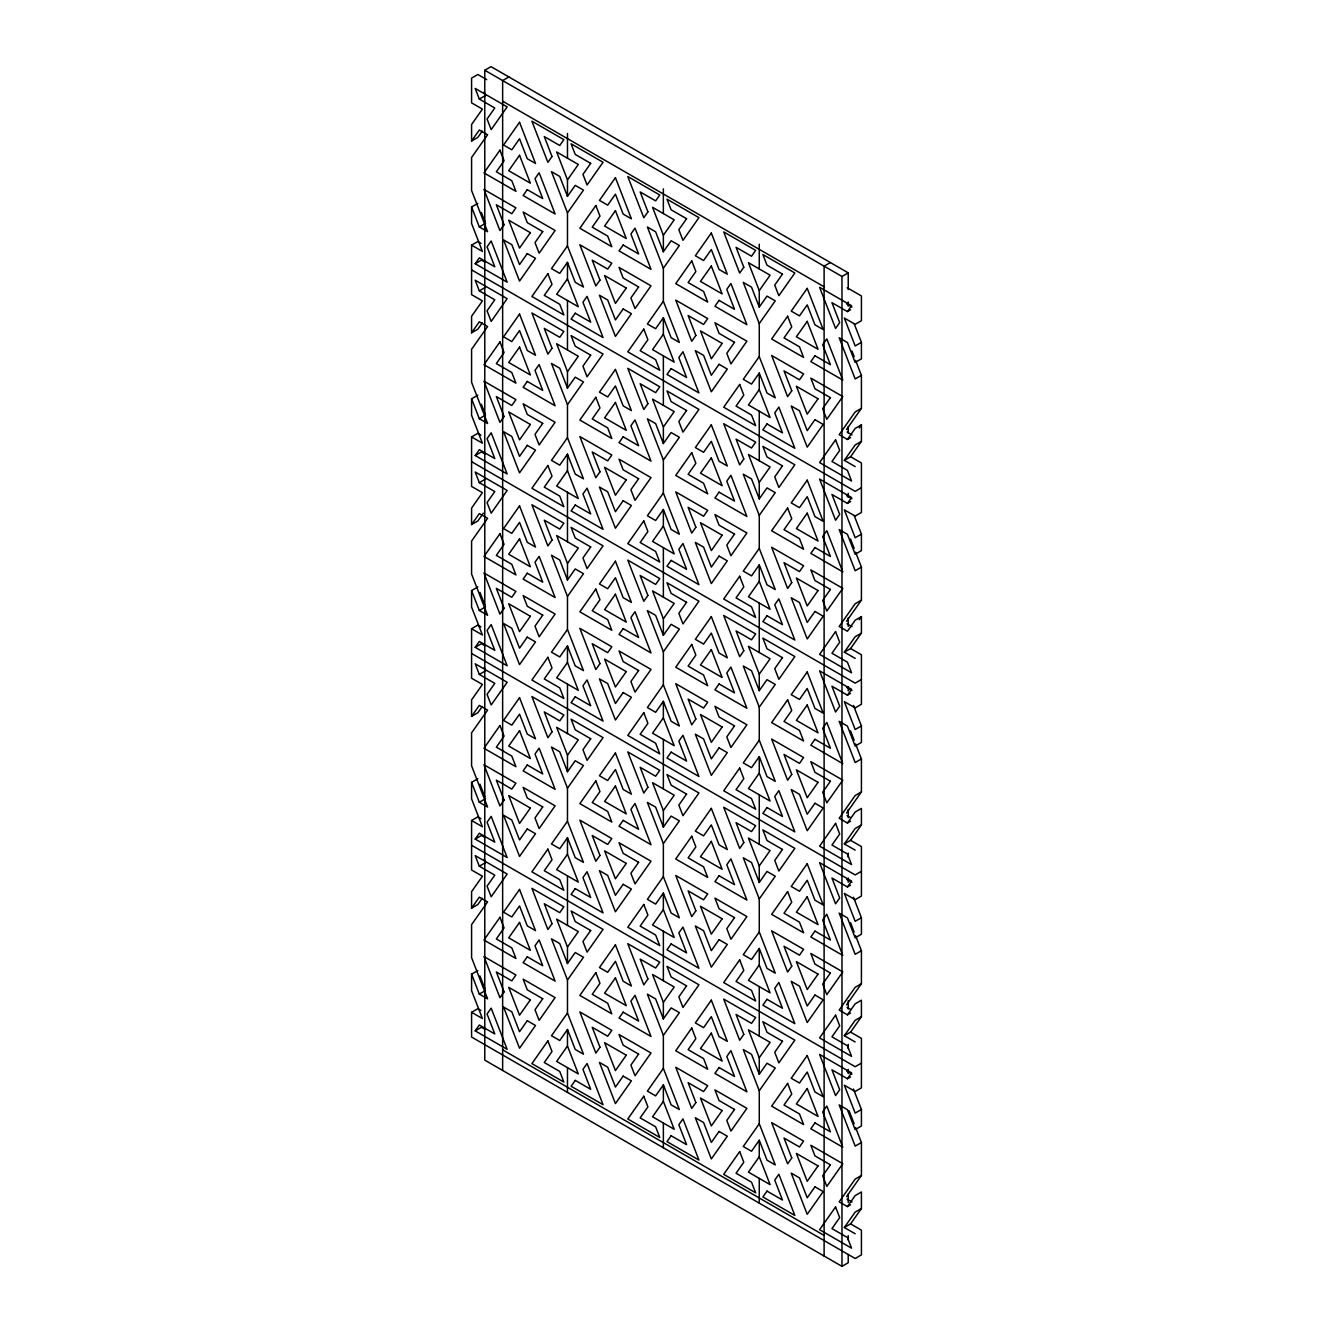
<?xml version="1.0" encoding="UTF-8"?>
<svg xmlns="http://www.w3.org/2000/svg" width="1333" height="1333" viewBox="0 0 1333 1333"><rect width="100%" height="100%" fill="white"/><g stroke="black" fill="none" stroke-linecap="round" stroke-linejoin="round"><path stroke-width="1.5" d="M486.712 79.63L477.831 74.498L471.582 78.114L471.582 102.858L482.413 109.106L471.582 124.502L471.582 141.015L479.313 130.001L487.578 134.766L471.582 157.511L471.582 190.502L487.578 231.692L479.313 226.927L471.582 206.998L477.831 203.382M482.263 131.117L477.831 137.399L471.582 141.015M475.198 263.734L479.313 257.869L494.793 266.8L487.062 246.855L491.177 240.99L507.157 282.179L475.198 263.734L481.446 260.118L484.995 262.168M567.475 179.872L578.305 164.476L556.661 151.962L567.475 179.872L567.475 196.368L575.223 185.37L583.471 190.136L567.475 212.863L567.475 245.872L583.471 287.062L575.223 282.296L567.475 262.368L559.743 273.365L551.495 268.599L567.475 245.872M480.93 243.322L477.831 241.54L471.582 245.155L471.582 294.643L482.413 300.891L471.582 316.304L471.582 332.8L479.313 321.786L487.578 326.552L471.582 349.296L471.582 382.288L487.578 423.477L479.313 418.712L471.582 398.784L477.831 395.185M482.263 322.903L477.831 329.184L471.582 332.8M567.475 278.864L556.661 294.26L578.305 306.757L567.475 278.864L567.475 262.368M475.198 455.519L479.313 449.654L494.793 458.585L487.062 438.657L491.177 432.775L507.157 473.965L475.198 455.519L481.446 451.904L484.995 453.953M567.475 371.657L578.305 356.261L556.661 343.764L567.475 371.657L567.475 388.153L575.223 377.156L583.471 381.921L567.475 404.649L567.475 437.657L583.471 478.847L575.223 474.081L567.475 454.153L559.743 465.15L551.495 460.385L567.475 437.657M663.367 235.241L674.198 219.828L652.553 207.331L663.367 235.241L663.367 251.737L671.116 240.74L679.363 245.489L663.367 268.233L663.367 301.225L679.363 342.414L671.116 337.649L663.367 317.721L655.636 328.734L647.388 323.969L663.367 301.225M480.93 435.108L477.831 433.325L471.582 436.941L471.582 486.428L482.413 492.677L471.582 508.09L471.582 524.585L479.313 513.572L487.578 518.337L471.582 541.081L471.582 574.073L487.578 615.263L479.313 610.497L471.582 590.569L477.831 586.97M483.362 513.122L477.831 520.97L471.582 524.585M567.475 470.649L556.661 486.045L578.305 498.559L567.475 470.649L567.475 454.153M663.367 334.216L652.553 349.629L674.198 362.126L663.367 334.216L663.367 317.721M475.198 647.305L479.313 641.44L494.793 650.371L487.062 630.442L491.177 624.56L507.157 665.767L475.198 647.305L481.446 643.689L484.995 645.755M567.475 563.442L578.305 548.046L556.661 535.549L567.475 563.442L567.475 579.938L575.223 568.941L583.471 573.707L567.475 596.451L567.475 629.443L583.471 670.632L575.223 665.867L567.475 645.938L559.743 656.936L551.495 652.17L567.475 629.443M663.367 427.027L674.198 411.614L652.553 399.117L663.367 427.027L663.367 443.522L671.116 432.525L679.363 437.274L663.367 460.018L663.367 493.01L679.363 534.2L671.116 529.451L663.367 509.506L655.636 520.52L647.388 515.754L663.367 493.01M759.26 290.594L770.091 275.198L748.446 262.701L759.26 290.594L759.26 307.09L767.008 296.093L775.256 300.858L759.26 323.602L759.26 356.594L775.256 397.784L767.008 393.018L759.26 373.09L751.529 384.087L743.281 379.322L759.26 356.594M480.93 626.893L477.831 625.11L471.582 628.726L471.582 678.214L482.413 684.462L471.582 699.875L471.582 716.371L479.313 705.374L487.578 710.122L471.582 732.867L471.582 765.858L487.578 807.048L479.313 802.299L471.582 782.354L477.831 778.755M482.263 706.473L477.831 712.755L471.582 716.371M567.475 662.434L556.661 677.831L578.305 690.344L567.475 662.434L567.475 645.938M663.367 526.018L652.553 541.415L674.198 553.911L663.367 526.018L663.367 509.506M759.26 389.586L748.446 404.982L770.091 417.496L759.26 389.586L759.26 373.09M475.198 839.09L479.313 833.225L494.793 842.156L487.062 822.228L491.177 816.363L507.157 857.552L475.198 839.09L481.446 835.491L484.995 837.541M847.421 311.589L851.554 305.724L819.595 287.278L835.574 328.468L839.69 322.603L831.959 302.674L847.421 311.589L850.554 309.789M567.475 755.228L578.305 739.832L556.661 727.335L567.475 755.228L567.475 771.74L575.223 760.726L583.471 765.492L567.475 788.236L567.475 821.228L583.471 862.418L575.223 857.652L567.475 837.724L559.743 848.721L551.495 843.956L567.475 821.228M663.367 618.812L674.198 603.416L652.553 590.902L663.367 618.812L663.367 635.308L671.116 624.311L679.363 629.076L663.367 651.804L663.367 684.795L679.363 726.002L671.116 721.236L663.367 701.308L655.636 712.305L647.388 707.54L663.367 684.795M759.26 482.379L770.091 466.983L748.446 454.486L759.26 482.379L759.26 498.892L767.008 487.878L775.256 492.643L759.26 515.388L759.26 548.38L775.256 589.569L767.008 584.804L759.26 564.875L751.529 575.873L743.281 571.124L759.26 548.38M480.93 818.695L477.831 816.896L471.582 820.511L471.582 869.999L482.413 876.264L471.582 891.66L471.582 908.156L479.313 897.159L487.578 901.924L471.582 924.652L471.582 957.644L487.578 998.85L479.313 994.085L471.582 974.156L477.831 970.541M482.263 898.259L477.831 904.54L471.582 908.156M846.572 429.459L861.418 408.348L861.418 375.356L855.603 360.377M861.418 408.348L855.169 411.947L839.173 434.691L847.421 439.457L855.169 428.46L861.418 424.844L861.418 441.34L850.587 456.736L844.339 460.352L855.169 466.6M859.202 427.993L861.418 424.844M567.475 854.22L556.661 869.633L578.305 882.129L567.475 854.22L567.475 837.724M663.367 717.804L652.553 733.2L674.198 745.697L663.367 717.804L663.367 701.308M759.26 581.371L748.446 596.784L770.091 609.281L759.26 581.371L759.26 564.875M844.339 460.352L855.169 444.955L861.418 441.34M475.198 1030.876L479.313 1025.01L494.793 1033.941L487.062 1014.013L491.177 1008.148L507.157 1049.338L475.198 1030.876L481.446 1027.276L484.995 1029.326M847.421 503.391L851.554 497.509L819.595 479.064L835.574 520.253L839.69 514.388L831.959 494.46L847.421 503.391L850.554 501.575M567.475 947.03L578.305 931.617L556.661 919.12L567.475 947.03L567.475 963.526L575.223 952.512L583.471 957.277L567.475 980.022L567.475 1013.013L583.471 1054.203L575.223 1049.438L567.475 1029.509L559.743 1040.506L551.495 1035.758L567.475 1013.013M663.367 810.597L674.198 795.201L652.553 782.688L663.367 810.597L663.367 827.093L671.116 816.096L679.363 820.861L663.367 843.589L663.367 876.597L679.363 917.787L671.116 913.022L663.367 893.093L655.636 904.091L647.388 899.325L663.367 876.597M759.26 674.181L770.091 658.769L748.446 646.272L759.26 674.181L759.26 690.677L767.008 679.663L775.256 684.429L759.26 707.173L759.26 740.165L775.256 781.355L767.008 776.589L759.26 756.661L751.529 767.658L743.281 762.909L759.26 740.165M846.572 621.245L861.418 600.133L861.418 567.142L855.603 552.162M859.202 619.778L861.418 616.629L861.418 633.125L850.587 648.538L844.339 652.137L855.169 658.385M567.475 1046.005L556.661 1061.418L578.305 1073.915L567.475 1046.005L567.475 1029.509M663.367 909.589L652.553 924.985L674.198 937.482L663.367 909.589L663.367 893.093M759.26 773.157L748.446 788.569L770.091 801.066L759.26 773.157L759.26 756.661M844.339 652.137L855.169 636.741L861.418 633.125M847.421 695.176L851.554 689.311L819.595 670.849L835.574 712.039L839.69 706.173L831.959 686.245L847.421 695.176L850.554 693.36M663.367 1002.383L674.198 986.987L652.553 974.49L663.367 1002.383L663.367 1018.879L671.116 1007.881L679.363 1012.647L663.367 1035.374L663.367 1068.383L679.363 1109.573L671.116 1104.807L663.367 1084.879L655.636 1095.876L647.388 1091.11L663.367 1068.383M759.26 865.967L770.091 850.554L748.446 838.057L759.26 865.967L759.26 882.463L767.008 871.465L775.256 876.214L759.26 898.959L759.26 931.95L775.256 973.14L767.008 968.375L759.26 948.446L751.529 959.46L743.281 954.695L759.26 931.95M846.572 813.03L861.418 791.919L861.418 758.927L855.603 743.947M861.418 791.919L855.169 795.534L839.173 818.262L847.421 823.028L855.169 812.03L861.418 808.415L861.418 824.91L850.587 840.323L844.339 843.922L855.169 850.171M663.367 1101.375L652.553 1116.771L674.198 1129.284L663.367 1101.375L663.367 1084.879M759.26 964.942L748.446 980.355L770.091 992.852L759.26 964.942L759.26 948.446M844.339 843.922L855.169 828.526L861.418 824.91M847.421 886.962L851.554 881.096L819.595 862.634L835.574 903.824L839.69 897.959L831.959 878.03L847.421 886.962L850.554 885.162M759.26 1057.752L770.091 1042.339L748.446 1029.842L759.26 1057.752L759.26 1074.248L767.008 1063.251L775.256 1068L759.26 1090.744L759.26 1123.736L775.256 1164.925L767.008 1160.177L759.26 1140.232L751.529 1151.245L743.281 1146.48L759.26 1123.736M846.572 1004.815L861.418 983.704L861.418 950.712L855.603 935.733M861.418 983.704L855.169 987.32L839.173 1010.047L847.421 1014.813L855.169 1003.816L861.418 1000.2L861.418 1016.696L850.587 1032.109L844.339 1035.708L855.169 1041.973M759.26 1156.744L748.446 1172.14L770.091 1184.637L759.26 1156.744L759.26 1140.232M844.339 1035.708L855.169 1020.312L861.418 1016.696M847.421 1078.747L851.554 1072.882L819.595 1054.42L835.574 1095.609L839.69 1089.744L831.959 1069.816L847.421 1078.747L850.554 1076.947M846.572 1196.601L861.418 1175.489L861.418 1142.498L855.603 1127.518M861.418 1175.489L855.169 1179.105L839.173 1201.849L847.421 1206.598L855.169 1195.601L861.418 1191.985L861.418 1208.498L850.587 1223.894L844.339 1227.51L855.169 1233.758M844.339 1227.51L855.169 1212.097L861.418 1208.498M848.221 1254.42L848.221 1262.734L841.973 1266.35L484.779 1060.135L484.779 70.266L491.027 66.65L848.221 272.865L848.221 289.511M508.889 76.964L502.641 80.563L502.641 1070.449M479.313 99.075L494.793 108.006L487.062 119.004L491.177 129.634L507.157 106.89L475.198 88.445L479.313 99.075L485.579 95.459L484.196 91.927M479.313 226.927L485.579 223.327M479.313 290.861L494.793 299.792L487.062 310.789L491.177 321.42L507.157 298.675L475.198 280.23L479.313 290.861L485.579 287.245M479.313 418.712L485.579 415.113M830.359 262.551L824.111 266.167L824.111 1256.036M479.313 482.646L494.793 491.577L487.062 502.574L491.177 513.205L507.157 490.477L475.198 472.015L479.313 482.646L485.579 479.03M484.779 70.266L841.973 276.481L848.221 272.865M854.186 323.752L861.418 342.348L855.169 345.963L844.339 318.054L855.169 324.302L861.418 320.703L861.418 295.959L847.205 287.745M861.418 375.356L855.169 378.955L839.173 337.766L847.421 342.531L855.169 362.459L861.418 358.844L861.418 342.348M479.313 610.497L485.579 606.898M847.421 439.457L850.554 437.657M479.313 674.431L494.793 683.362L487.062 694.36L491.177 704.99L507.157 682.263L475.198 663.801L479.313 674.431L485.579 670.832L484.196 667.283M861.418 487.745L855.169 491.344L471.582 269.899M854.186 515.538L861.418 534.15L855.169 537.749L844.339 509.839L855.169 516.104L861.418 512.489L861.418 463.001L850.587 456.736M861.418 567.142L855.169 570.741L839.173 529.551L847.421 534.316L855.169 554.245L861.418 550.646L861.418 534.15M479.313 802.299L485.579 798.684M861.418 600.133L855.169 603.749L839.173 626.477L847.421 631.242L855.169 620.245L861.418 616.629M479.313 866.217L494.793 875.148L487.062 886.145L491.177 896.776L507.157 874.048L475.198 855.586L479.313 866.217L485.579 862.618L484.196 859.069M861.418 679.53L855.169 683.146L471.582 461.685M853.47 705.474L861.418 725.935L855.169 729.534L844.339 701.641L855.169 707.89L861.418 704.274L861.418 654.786L850.587 648.538M861.418 758.927L855.169 762.526L839.173 721.336L847.421 726.102L855.169 746.03L861.418 742.431L861.418 725.935M479.313 994.085L485.579 990.469M850.587 1223.894L861.418 1230.142L861.418 1254.886L855.169 1258.502L471.582 1037.041L471.582 1012.297L477.831 1008.698L480.93 1010.481M847.421 823.028L850.554 821.228M861.418 871.315L855.169 874.931L471.582 653.47M853.47 897.259L861.418 917.721L855.169 921.32L844.339 893.427L855.169 899.675L861.418 896.059L861.418 846.572L850.587 840.323M861.418 950.712L855.169 954.328L839.173 913.122L847.421 917.887L855.169 937.815L861.418 934.216L861.418 917.721M847.421 1014.813L850.554 1013.013M861.418 1063.101L855.169 1066.717L471.582 845.255M853.47 1089.044L861.418 1109.506L855.169 1113.105L844.339 1085.212L855.169 1091.46L861.418 1087.845L861.418 1038.357L850.587 1032.109M861.418 1142.498L855.169 1146.113L839.173 1104.924L847.421 1109.673L855.169 1129.618L861.418 1126.002L861.418 1109.506M847.421 1206.598L850.554 1204.799M502.641 101.191L824.111 286.795M846.805 304.024L851.954 306.99M847.072 432.042L852.037 434.891M471.582 245.155L482.413 251.404L471.582 223.494L471.582 206.998M846.805 495.809L851.954 498.775M847.072 623.827L852.037 626.677M471.582 436.941L482.413 443.189L471.582 415.279L471.582 398.784M846.805 687.595L851.954 690.577M847.072 815.613L850.387 817.512M471.582 628.726L482.413 634.975L471.582 607.065L471.582 590.569M846.805 879.38L851.954 882.363M847.072 1007.398L850.387 1009.298M471.582 820.511L482.413 826.76L471.582 798.85L471.582 782.354M846.805 1071.165L851.954 1074.148M847.072 1199.183L852.037 1202.049M471.582 1012.297L482.413 1018.545L471.582 990.652L471.582 974.156M502.641 1049.821L824.111 1235.424M851.97 351.012L854.153 356.627M850.521 539.049L854.153 548.413M759.26 307.09L751.529 287.162L743.281 282.396L759.26 323.602M850.521 730.834L854.153 740.198M663.367 251.737L655.636 231.809L647.388 227.043L663.367 268.233M759.26 498.892L751.529 478.947L743.281 474.198L759.26 515.388M850.521 922.619L854.153 931.984M567.475 196.368L559.743 176.439L551.495 171.674L567.475 212.863M663.367 443.522L655.636 423.594L647.388 418.829L663.367 460.018M759.26 690.677L751.529 670.749L743.281 665.983L759.26 707.173M849.054 1110.672L854.153 1123.769M567.475 388.153L559.743 368.225L551.495 363.459L567.475 404.649M663.367 635.308L655.636 615.379L647.388 610.614L663.367 651.804M759.26 882.463L751.529 862.534L743.281 857.769L759.26 898.959M481.346 212.447L484.862 221.511M567.475 579.938L559.743 560.01L551.495 555.244L567.475 596.451M663.367 827.093L655.636 807.165L647.388 802.399L663.367 843.589M759.26 1074.248L751.529 1054.32L743.281 1049.554L759.26 1090.744M481.346 404.232L484.862 413.297M567.475 771.74L559.743 751.795L551.495 747.047L567.475 788.236M663.367 1018.879L655.636 998.95L647.388 994.185L663.367 1035.374M479.947 592.402L484.862 605.082M567.475 963.526L559.743 943.581L551.495 938.832L567.475 980.022M479.947 784.187L484.862 796.867M479.947 975.973L484.862 988.653M848.221 301.991L848.221 306.14M848.221 426.76L848.221 432.992M848.221 493.31L848.221 497.459M848.221 618.079L848.221 626.393M848.221 686.695L848.221 690.861M848.221 809.398L848.221 817.712M848.221 853.07L848.221 857.219M848.221 878.03L848.221 882.179M848.221 1000.716L848.221 1009.031M848.221 1044.389L848.221 1048.554M848.221 1069.349L848.221 1073.498M848.221 1194.118L848.221 1202.433M848.221 1235.708L848.221 1239.873M841.973 276.481L841.973 1266.35M759.26 244.206L759.26 268.949M759.26 411.247L759.26 460.735M759.26 603.033L759.26 652.52M759.26 794.818L759.26 844.306M759.26 986.603L759.26 1036.091M759.26 1178.389L759.26 1203.132M663.367 188.836L663.367 213.58M663.367 355.878L663.367 405.365M663.367 547.663L663.367 597.151M663.367 739.448L663.367 788.953M663.367 931.234L663.367 980.738M663.367 1123.019L663.367 1147.78M567.475 133.467L567.475 158.227M567.475 300.508L567.475 350.012M567.475 492.294L567.475 541.798M567.475 684.096L567.475 733.583M567.475 875.881L567.475 925.369M567.475 1067.666L567.475 1092.41M499.942 150.162L483.962 172.89L515.921 191.352L511.805 180.721L496.343 171.79L504.074 160.793L499.942 150.162M519.537 122.286L503.557 145.03L511.805 149.796L519.537 138.782L527.268 158.71L535.516 163.476L519.537 122.286M519.537 155.278L508.706 170.691L530.367 183.188L519.537 155.278M527.268 189.653L523.136 195.518L555.111 213.98L539.132 172.773L535 178.655L542.731 198.584L527.268 189.653M504.074 224.727L499.942 230.592L483.962 189.403L515.921 207.848L511.805 213.713L496.343 204.782L504.074 224.727M552.012 156.511L547.896 162.376L531.9 121.186L563.876 139.632L559.743 145.497L544.281 136.583L552.012 156.511M530.367 232.675L519.537 248.088L508.706 220.178L530.367 232.675M527.268 253.587L519.537 264.584L511.805 244.655L503.557 239.89L519.537 281.08L535.516 258.335L527.268 253.587M542.731 231.575L535 242.573L539.132 253.203L555.111 230.476L523.136 212.014L527.268 222.644L542.731 231.575M590.686 163.359L582.954 174.373L587.07 185.004L603.049 162.259L571.091 143.797L575.223 154.428L590.686 163.359M499.942 341.948L483.962 364.692L515.921 383.138L511.805 372.507L496.343 363.576L504.074 352.579L499.942 341.948M519.537 314.071L503.557 336.816L511.805 341.581L519.537 330.567L527.268 350.512L535.516 355.261L519.537 314.071M547.896 273.732L531.9 296.476L563.876 314.921L559.743 304.291L544.281 295.359L552.012 284.362L547.896 273.732M595.834 205.515L579.855 228.26L611.814 246.722L607.698 236.091L592.235 227.16L599.967 216.146L595.834 205.515M615.429 177.656L599.45 200.383L607.698 205.149L615.429 194.151L623.161 214.08L631.409 218.845L615.429 177.656M519.537 347.063L508.706 362.476L530.367 374.973L519.537 347.063M615.429 210.647L604.599 226.043L626.26 238.557L615.429 210.647M527.268 381.438L523.136 387.303L555.111 405.765L539.132 364.576L535 370.441L542.731 390.369L527.268 381.438M575.223 313.222L571.091 319.087L603.049 337.549L587.07 296.359L582.954 302.224L590.686 322.153L575.223 313.222M623.161 245.022L619.029 250.887L651.004 269.333L635.025 228.143L630.892 234.008L638.624 253.937L623.161 245.022M504.074 416.513L499.942 422.378L483.962 381.188L515.921 399.633L511.805 405.499L496.343 396.567L504.074 416.513M552.012 348.296L547.896 354.161L531.9 312.972L563.876 331.417L559.743 337.299L544.281 328.368L552.012 348.296M599.967 280.08L595.834 285.945L579.855 244.755L611.814 263.218L607.698 269.083L592.235 260.152L599.967 280.08M647.905 211.864L643.789 217.746L627.793 176.539L659.768 195.001L655.636 200.866L640.173 191.935L647.905 211.864M530.367 424.477L519.537 439.873L508.706 411.964L530.367 424.477M626.26 288.045L615.429 303.441L604.599 275.548L626.26 288.045M527.268 445.372L519.537 456.369L511.805 436.441L503.557 431.675L519.537 472.865L535.516 450.137L527.268 445.372M542.731 423.361L535 434.358L539.132 444.989L555.111 422.261L523.136 403.799L527.268 414.43L542.731 423.361M590.686 355.145L582.954 366.158L587.07 376.789L603.049 354.045L571.091 335.599L575.223 346.23L590.686 355.145M623.161 308.939L615.429 319.953L607.698 300.008L599.45 295.26L615.429 336.449L631.409 313.705L623.161 308.939M638.624 286.945L630.892 297.942L635.025 308.573L651.004 285.829L619.029 267.383L623.161 278.014L638.624 286.945M686.578 218.729L678.847 229.726L682.963 240.357L698.942 217.629L666.983 199.167L671.116 209.798L686.578 218.729M499.942 533.733L483.962 556.478L515.921 574.923L511.805 564.292L496.343 555.361L504.074 544.364L499.942 533.733M519.537 505.857L503.557 528.601L511.805 533.367L519.537 522.369L527.268 542.298L535.516 547.063L519.537 505.857M547.896 465.517L531.9 488.261L563.876 506.707L559.743 496.093L544.281 487.162L552.012 476.148L547.896 465.517M595.834 397.317L579.855 420.045L611.814 438.507L607.698 427.876L592.235 418.945L599.967 407.948L595.834 397.317M615.429 369.441L599.45 392.169L607.698 396.934L615.429 385.937L623.161 405.865L631.409 410.631L615.429 369.441M643.789 329.101L627.793 351.829L659.768 370.291L655.636 359.66L640.173 350.729L647.905 339.732L643.789 329.101M691.727 260.885L675.748 283.629L707.706 302.074L703.591 291.444L688.128 282.513L695.859 271.515L691.727 260.885M711.322 233.008L695.343 255.753L703.591 260.518L711.322 249.521L719.054 269.449L727.301 274.215L711.322 233.008M519.537 538.865L508.706 554.261L530.367 566.758L519.537 538.865M615.429 402.433L604.599 417.846L626.26 430.342L615.429 402.433M711.322 266.017L700.491 281.413L722.153 293.91L711.322 266.017M527.268 573.223L523.136 579.089L555.111 597.551L539.132 556.361L535 562.226L542.731 582.154L527.268 573.223M575.223 505.007L571.091 510.889L603.049 529.334L587.07 488.145L582.954 494.01L590.686 513.938L575.223 505.007M623.161 436.807L619.029 442.673L651.004 461.118L635.025 419.928L630.892 425.794L638.624 445.739L623.161 436.807M671.116 368.591L666.983 374.456L698.942 392.918L682.963 351.729L678.847 357.594L686.578 377.522L671.116 368.591M719.054 300.375L714.938 306.24L746.897 324.702L730.917 283.512L726.785 289.378L734.516 309.306L719.054 300.375M504.074 608.298L499.942 614.163L483.962 572.973L515.921 591.419L511.805 597.284L496.343 588.37L504.074 608.298M552.012 540.082L547.896 545.947L531.9 504.757L563.876 523.219L559.743 529.084L544.281 520.153L552.012 540.082M599.967 471.865L595.834 477.731L579.855 436.541L611.814 455.003L607.698 460.868L592.235 451.937L599.967 471.865M647.905 403.666L643.789 409.531L627.793 368.341L659.768 386.787L655.636 392.652L640.173 383.721L647.905 403.666M695.859 335.449L691.727 341.315L675.748 300.125L707.706 318.57L703.591 324.452L688.128 315.521L695.859 335.449M743.797 267.233L739.682 273.098L723.702 231.909L755.661 250.371L751.529 256.236L736.066 247.305L743.797 267.233M530.367 616.263L519.537 631.659L508.706 603.749L530.367 616.263M626.26 479.83L615.429 495.243L604.599 467.333L626.26 479.83M722.153 343.414L711.322 358.81L700.491 330.901L722.153 343.414M527.268 637.157L519.537 648.155L511.805 628.226L503.557 623.461L519.537 664.65L535.516 641.923L527.268 637.157M542.731 615.146L535 626.16L539.132 636.791L555.111 614.046L523.136 595.584L527.268 606.215L542.731 615.146M590.686 546.947L582.954 557.944L587.07 568.574L603.049 545.83L571.091 527.385L575.223 538.015L590.686 546.947M623.161 500.725L615.429 511.739L607.698 491.794L599.45 487.045L615.429 528.235L631.409 505.49L623.161 500.725M638.624 478.73L630.892 489.728L635.025 500.358L651.004 477.614L619.029 459.169L623.161 469.799L638.624 478.73M686.578 410.514L678.847 421.511L682.963 432.142L698.942 409.414L666.983 390.952L671.116 401.583L686.578 410.514M719.054 364.309L711.322 375.306L703.591 355.378L695.343 350.612L711.322 391.802L727.301 369.074L719.054 364.309M734.516 342.298L726.785 353.312L730.917 363.942L746.897 341.198L714.938 322.736L719.054 333.367L734.516 342.298M782.471 274.098L774.74 285.095L778.855 295.726L794.835 272.982L762.876 254.536L767.008 265.167L782.471 274.098M499.942 725.519L483.962 748.263L515.921 766.708L511.805 756.078L496.343 747.146L504.074 736.149L499.942 725.519M519.537 697.659L503.557 720.387L511.805 725.152L519.537 714.155L527.268 734.083L535.516 738.849L519.537 697.659M547.896 657.302L531.9 680.047L563.876 698.509L559.743 687.878L544.281 678.947L552.012 667.933L547.896 657.302M595.834 589.103L579.855 611.83L611.814 630.292L607.698 619.662L592.235 610.731L599.967 599.733L595.834 589.103M615.429 561.226L599.45 583.971L607.698 588.719L615.429 577.722L623.161 597.651L631.409 602.416L615.429 561.226M643.789 520.886L627.793 543.631L659.768 562.076L655.636 551.445L640.173 542.514L647.905 531.517L643.789 520.886M691.727 452.67L675.748 475.414L707.706 493.86L703.591 483.229L688.128 474.315L695.859 463.301L691.727 452.67M711.322 424.81L695.343 447.538L703.591 452.304L711.322 441.306L719.054 461.235L727.301 466L711.322 424.81M739.682 384.471L723.702 407.198L755.661 425.66L751.529 415.03L736.066 406.098L743.797 395.085L739.682 384.471M787.62 316.254L771.64 338.982L803.599 357.444L799.483 346.813L784.021 337.882L791.752 326.885L787.62 316.254M807.215 288.378L791.235 311.122L799.483 315.871L807.215 304.874L814.946 324.802L823.194 329.568L807.215 288.378M519.537 730.651L508.706 746.047L530.367 758.544L519.537 730.651M615.429 594.218L604.599 609.631L626.26 622.128L615.429 594.218M711.322 457.802L700.491 473.198L722.153 485.695L711.322 457.802M807.215 321.37L796.384 336.782L818.045 349.279L807.215 321.37M527.268 765.009L523.136 770.874L555.111 789.336L539.132 748.146L535 754.011L542.731 773.94L527.268 765.009M575.223 696.809L571.091 702.674L603.049 721.12L587.07 679.93L582.954 685.795L590.686 705.724L575.223 696.809M623.161 628.593L619.029 634.458L651.004 652.92L635.025 611.714L630.892 617.596L638.624 637.524L623.161 628.593M671.116 560.377L666.983 566.242L698.942 584.704L682.963 543.514L678.847 549.379L686.578 569.308L671.116 560.377M719.054 492.16L714.938 498.025L746.897 516.488L730.917 475.298L726.785 481.163L734.516 501.091L719.054 492.16M767.008 423.961L762.876 429.826L794.835 448.271L778.855 407.082L774.74 412.947L782.471 432.875L767.008 423.961M814.946 355.744L810.831 361.61L842.789 380.072L826.81 338.865L822.678 344.747L830.409 364.675L814.946 355.744M504.074 800.083L499.942 805.948L483.962 764.759L515.921 783.204L511.805 789.086L496.343 780.155L504.074 800.083M552.012 731.867L547.896 737.732L531.9 696.542L563.876 715.005L559.743 720.87L544.281 711.939L552.012 731.867M599.967 663.651L595.834 669.533L579.855 628.326L611.814 646.788L607.698 652.653L592.235 643.722L599.967 663.651M647.905 595.451L643.789 601.316L627.793 560.127L659.768 578.572L655.636 584.437L640.173 575.506L647.905 595.451M695.859 527.235L691.727 533.1L675.748 491.91L707.706 510.356L703.591 516.238L688.128 507.306L695.859 527.235M743.797 459.019L739.682 464.884L723.702 423.694L755.661 442.156L751.529 448.021L736.066 439.09L743.797 459.019M791.752 390.802L787.62 396.684L771.64 355.478L803.599 373.94L799.483 379.805L784.021 370.874L791.752 390.802M530.367 808.048L519.537 823.444L508.706 795.551L530.367 808.048M626.26 671.615L615.429 687.028L604.599 659.119L626.26 671.615M722.153 535.199L711.322 550.596L700.491 522.703L722.153 535.199M818.045 398.767L807.215 414.18L796.384 386.27L818.045 398.767M527.268 828.943L519.537 839.94L511.805 820.012L503.557 815.246L519.537 856.436L535.516 833.708L527.268 828.943M542.731 806.932L535 817.945L539.132 828.576L555.111 805.832L523.136 787.386L527.268 798.017L542.731 806.932M590.686 738.732L582.954 749.729L587.07 760.36L603.049 737.616L571.091 719.17L575.223 729.801L590.686 738.732M623.161 692.527L615.429 703.524L607.698 683.596L599.45 678.83L615.429 720.02L631.409 697.276L623.161 692.527M638.624 670.516L630.892 681.513L635.025 692.144L651.004 669.416L619.029 650.954L623.161 661.585L638.624 670.516M686.578 602.299L678.847 613.297L682.963 623.927L698.942 601.2L666.983 582.738L671.116 593.368L686.578 602.299M719.054 556.094L711.322 567.092L703.591 547.163L695.343 542.398L711.322 583.587L727.301 560.86L719.054 556.094M734.516 534.083L726.785 545.097L730.917 555.728L746.897 532.983L714.938 514.538L719.054 525.169L734.516 534.083M782.471 465.884L774.74 476.881L778.855 487.511L794.835 464.767L762.876 446.322L767.008 456.952L782.471 465.884M814.946 419.678L807.215 430.676L799.483 410.747L791.235 405.982L807.215 447.172L823.194 424.427L814.946 419.678M830.409 397.667L822.678 408.664L826.81 419.295L842.789 396.567L810.831 378.105L814.946 388.736L830.409 397.667M499.942 917.304L483.962 940.048L515.921 958.494L511.805 947.88L496.343 938.949L504.074 927.935L499.942 917.304M519.537 889.444L503.557 912.172L511.805 916.937L519.537 905.94L527.268 925.868L535.516 930.634L519.537 889.444M547.896 849.104L531.9 871.832L563.876 890.294L559.743 879.663L544.281 870.732L552.012 859.735L547.896 849.104M595.834 780.888L579.855 803.616L611.814 822.078L607.698 811.447L592.235 802.516L599.967 791.519L595.834 780.888M615.429 753.012L599.45 775.756L607.698 780.521L615.429 769.508L623.161 789.436L631.409 794.201L615.429 753.012M643.789 712.672L627.793 735.416L659.768 753.861L655.636 743.231L640.173 734.3L647.905 723.302L643.789 712.672M691.727 644.456L675.748 667.2L707.706 685.662L703.591 675.031L688.128 666.1L695.859 655.086L691.727 644.456M711.322 616.596L695.343 639.323L703.591 644.089L711.322 633.092L719.054 653.02L727.301 657.786L711.322 616.596M739.682 576.256L723.702 598.984L755.661 617.446L751.529 606.815L736.066 597.884L743.797 586.887L739.682 576.256M787.62 508.04L771.64 530.767L803.599 549.229L799.483 538.599L784.021 529.668L791.752 518.67L787.62 508.04M807.215 480.163L791.235 502.908L799.483 507.673L807.215 496.659L814.946 516.587L823.194 521.353L807.215 480.163M835.574 439.823L819.595 462.568L851.554 481.013L847.421 470.382L831.959 461.451L839.69 450.454L835.574 439.823M519.537 922.436L508.706 937.832L530.367 950.346L519.537 922.436M615.429 786.003L604.599 801.416L626.26 813.913L615.429 786.003M711.322 649.588L700.491 664.984L722.153 677.497L711.322 649.588M807.215 513.155L796.384 528.568L818.045 541.065L807.215 513.155M527.268 956.794L523.136 962.676L555.111 981.121L539.132 939.932L535 945.797L542.731 965.725L527.268 956.794M575.223 888.594L571.091 894.46L603.049 912.905L587.07 871.715L582.954 877.581L590.686 897.526L575.223 888.594M623.161 820.378L619.029 826.243L651.004 844.705L635.025 803.516L630.892 809.381L638.624 829.309L623.161 820.378M671.116 752.162L666.983 758.027L698.942 776.489L682.963 735.299L678.847 741.165L686.578 761.093L671.116 752.162M719.054 683.946L714.938 689.827L746.897 708.273L730.917 667.083L726.785 672.948L734.516 692.877L719.054 683.946M767.008 615.746L762.876 621.611L794.835 640.057L778.855 598.867L774.74 604.732L782.471 624.677L767.008 615.746M814.946 547.53L810.831 553.395L842.789 571.857L826.81 530.667L822.678 536.533L830.409 556.461L814.946 547.53M504.074 991.869L499.942 997.734L483.962 956.544L515.921 975.006L511.805 980.871L496.343 971.94L504.074 991.869M552.012 923.652L547.896 929.518L531.9 888.328L563.876 906.79L559.743 912.655L544.281 903.724L552.012 923.652M599.967 855.453L595.834 861.318L579.855 820.128L611.814 838.574L607.698 844.439L592.235 835.508L599.967 855.453M647.905 787.236L643.789 793.102L627.793 751.912L659.768 770.357L655.636 776.239L640.173 767.308L647.905 787.236M695.859 719.02L691.727 724.885L675.748 683.696L707.706 702.158L703.591 708.023L688.128 699.092L695.859 719.02M743.797 650.804L739.682 656.669L723.702 615.479L755.661 633.941L751.529 639.807L736.066 630.876L743.797 650.804M791.752 582.604L787.62 588.47L771.64 547.28L803.599 565.725L799.483 571.59L784.021 562.659L791.752 582.604M530.367 999.833L519.537 1015.229L508.706 987.336L530.367 999.833M626.26 863.401L615.429 878.814L604.599 850.904L626.26 863.401M722.153 726.985L711.322 742.381L700.491 714.488L722.153 726.985M818.045 590.552L807.215 605.965L796.384 578.055L818.045 590.552M527.268 1020.728L519.537 1031.725L511.805 1011.797L503.557 1007.032L519.537 1048.238L535.516 1025.494L527.268 1020.728M542.731 998.734L535 1009.731L539.132 1020.362L555.111 997.617L523.136 979.172L527.268 989.802L542.731 998.734M590.686 930.517L582.954 941.515L587.07 952.145L603.049 929.401L571.091 910.956L575.223 921.586L590.686 930.517M623.161 884.312L615.429 895.309L607.698 875.381L599.45 870.616L615.429 911.805L631.409 889.061L623.161 884.312M638.624 862.301L630.892 873.298L635.025 883.929L651.004 861.201L619.029 842.739L623.161 853.37L638.624 862.301M686.578 794.085L678.847 805.099L682.963 815.729L698.942 792.985L666.983 774.523L671.116 785.154L686.578 794.085M719.054 747.88L711.322 758.877L703.591 738.949L695.343 734.183L711.322 775.389L727.301 752.645L719.054 747.88M734.516 725.885L726.785 736.882L730.917 747.513L746.897 724.769L714.938 706.323L719.054 716.954L734.516 725.885M782.471 657.669L774.74 668.666L778.855 679.297L794.835 656.569L762.876 638.107L767.008 648.738L782.471 657.669M814.946 611.464L807.215 622.461L799.483 602.533L791.235 597.767L807.215 638.957L823.194 616.213L814.946 611.464M830.409 589.453L822.678 600.45L826.81 611.081L842.789 588.353L810.831 569.891L814.946 580.521L830.409 589.453M547.896 1040.89L531.9 1063.617L563.876 1082.079L559.743 1071.449L544.281 1062.518L552.012 1051.52L547.896 1040.89M595.834 972.673L579.855 995.418L611.814 1013.863L607.698 1003.232L592.235 994.301L599.967 983.304L595.834 972.673M615.429 944.797L599.45 967.541L607.698 972.307L615.429 961.293L623.161 981.238L631.409 985.987L615.429 944.797M643.789 904.457L627.793 927.201L659.768 945.647L655.636 935.016L640.173 926.102L647.905 915.088L643.789 904.457M691.727 836.258L675.748 858.985L707.706 877.447L703.591 866.817L688.128 857.885L695.859 846.872L691.727 836.258M711.322 808.381L695.343 831.109L703.591 835.874L711.322 824.877L719.054 844.805L727.301 849.571L711.322 808.381M739.682 768.041L723.702 790.769L755.661 809.231L751.529 798.6L736.066 789.669L743.797 778.672L739.682 768.041M787.62 699.825L771.64 722.569L803.599 741.015L799.483 730.384L784.021 721.453L791.752 710.456L787.62 699.825M807.215 671.949L791.235 694.693L799.483 699.458L807.215 688.445L814.946 708.39L823.194 713.138L807.215 671.949M835.574 631.609L819.595 654.353L851.554 672.798L847.421 662.168L831.959 653.253L839.69 642.239L835.574 631.609M615.429 977.805L604.599 993.202L626.26 1005.699L615.429 977.805M711.322 841.373L700.491 856.769L722.153 869.283L711.322 841.373M807.215 704.957L796.384 720.353L818.045 732.85L807.215 704.957M575.223 1080.38L571.091 1086.245L603.049 1104.707L587.07 1063.501L582.954 1069.383L590.686 1089.311L575.223 1080.38M623.161 1012.164L619.029 1018.029L651.004 1036.491L635.025 995.301L630.892 1001.166L638.624 1021.095L623.161 1012.164M671.116 943.947L666.983 949.812L698.942 968.275L682.963 927.085L678.847 932.95L686.578 952.878L671.116 943.947M719.054 875.748L714.938 881.613L746.897 900.058L730.917 858.869L726.785 864.734L734.516 884.662L719.054 875.748M767.008 807.531L762.876 813.397L794.835 831.859L778.855 790.652L774.74 796.534L782.471 816.462L767.008 807.531M814.946 739.315L810.831 745.18L842.789 763.642L826.81 722.453L822.678 728.318L830.409 748.246L814.946 739.315M599.967 1047.238L595.834 1053.103L579.855 1011.914L611.814 1030.359L607.698 1036.224L592.235 1027.293L599.967 1047.238M647.905 979.022L643.789 984.887L627.793 943.697L659.768 962.143L655.636 968.025L640.173 959.094L647.905 979.022M695.859 910.806L691.727 916.671L675.748 875.481L707.706 893.943L703.591 899.808L688.128 890.877L695.859 910.806M743.797 842.589L739.682 848.471L723.702 807.265L755.661 825.727L751.529 831.592L736.066 822.661L743.797 842.589M791.752 774.39L787.62 780.255L771.64 739.065L803.599 757.511L799.483 763.376L784.021 754.461L791.752 774.39M626.26 1055.203L615.429 1070.599L604.599 1042.689L626.26 1055.203M722.153 918.77L711.322 934.166L700.491 906.273L722.153 918.77M818.045 782.354L807.215 797.751L796.384 769.841L818.045 782.354M623.161 1076.098L615.429 1087.095L607.698 1067.166L599.45 1062.401L615.429 1103.591L631.409 1080.863L623.161 1076.098M638.624 1054.086L630.892 1065.084L635.025 1075.714L651.004 1052.987L619.029 1034.525L623.161 1045.155L638.624 1054.086M686.578 985.87L678.847 996.884L682.963 1007.515L698.942 984.77L666.983 966.325L671.116 976.956L686.578 985.87M719.054 939.665L711.322 950.679L703.591 930.734L695.343 925.985L711.322 967.175L727.301 944.43L719.054 939.665M734.516 917.671L726.785 928.668L730.917 939.298L746.897 916.554L714.938 898.109L719.054 908.739L734.516 917.671M782.471 849.454L774.74 860.452L778.855 871.082L794.835 848.355L762.876 829.892L767.008 840.523L782.471 849.454M814.946 803.249L807.215 814.246L799.483 794.318L791.235 789.553L807.215 830.742L823.194 808.015L814.946 803.249M830.409 781.238L822.678 792.252L826.81 802.866L842.789 780.138L810.831 761.676L814.946 772.307L830.409 781.238M643.789 1096.243L627.793 1118.987L659.768 1137.449L655.636 1126.818L640.173 1117.887L647.905 1106.873L643.789 1096.243M691.727 1028.043L675.748 1050.771L707.706 1069.233L703.591 1058.602L688.128 1049.671L695.859 1038.674L691.727 1028.043M711.322 1000.167L695.343 1022.911L703.591 1027.66L711.322 1016.662L719.054 1036.591L727.301 1041.356L711.322 1000.167M739.682 959.827L723.702 982.554L755.661 1001.016L751.529 990.386L736.066 981.455L743.797 970.457L739.682 959.827M787.62 891.61L771.64 914.355L803.599 932.8L799.483 922.169L784.021 913.238L791.752 902.241L787.62 891.61M807.215 863.734L791.235 886.478L799.483 891.244L807.215 880.247L814.946 900.175L823.194 904.94L807.215 863.734M835.574 823.394L819.595 846.138L851.554 864.6L847.421 853.97L831.959 845.039L839.69 834.025L835.574 823.394M711.322 1033.158L700.491 1048.571L722.153 1061.068L711.322 1033.158M807.215 896.742L796.384 912.139L818.045 924.635L807.215 896.742M671.116 1135.733L666.983 1141.615L698.942 1160.06L682.963 1118.87L678.847 1124.735L686.578 1144.664L671.116 1135.733M719.054 1067.533L714.938 1073.398L746.897 1091.844L730.917 1050.654L726.785 1056.519L734.516 1076.464L719.054 1067.533M767.008 999.317L762.876 1005.182L794.835 1023.644L778.855 982.454L774.74 988.32L782.471 1008.248L767.008 999.317M814.946 931.1L810.831 936.966L842.789 955.428L826.81 914.238L822.678 920.103L830.409 940.032L814.946 931.1M695.859 1102.591L691.727 1108.456L675.748 1067.266L707.706 1085.728L703.591 1091.594L688.128 1082.663L695.859 1102.591M743.797 1034.391L739.682 1040.257L723.702 999.067L755.661 1017.512L751.529 1023.377L736.066 1014.446L743.797 1034.391M791.752 966.175L787.62 972.04L771.64 930.851L803.599 949.296L799.483 955.178L784.021 946.247L791.752 966.175M722.153 1110.556L711.322 1125.968L700.491 1098.059L722.153 1110.556M818.045 974.14L807.215 989.536L796.384 961.626L818.045 974.14M719.054 1131.45L711.322 1142.464L703.591 1122.536L695.343 1117.77L711.322 1158.96L727.301 1136.216L719.054 1131.45M734.516 1109.456L726.785 1120.453L730.917 1131.084L746.897 1108.356L714.938 1089.894L719.054 1100.525L734.516 1109.456M782.471 1041.24L774.74 1052.237L778.855 1062.868L794.835 1040.14L762.876 1021.678L767.008 1032.309L782.471 1041.24M814.946 995.035L807.215 1006.032L799.483 986.103L791.235 981.338L807.215 1022.528L823.194 999.8L814.946 995.035M830.409 973.023L822.678 984.037L826.81 994.668L842.789 971.924L810.831 953.462L814.946 964.092L830.409 973.023M739.682 1151.612L723.702 1174.356L755.661 1192.802L751.529 1182.171L736.066 1173.24L743.797 1162.243L739.682 1151.612M787.62 1083.396L771.64 1106.14L803.599 1124.585L799.483 1113.955L784.021 1105.04L791.752 1094.026L787.62 1083.396M807.215 1055.536L791.235 1078.264L799.483 1083.029L807.215 1072.032L814.946 1091.96L823.194 1096.726L807.215 1055.536M835.574 1015.196L819.595 1037.924L851.554 1056.386L847.421 1045.755L831.959 1036.824L839.69 1025.81L835.574 1015.196M807.215 1088.528L796.384 1103.924L818.045 1116.421L807.215 1088.528M767.008 1191.102L762.876 1196.967L794.835 1215.429L778.855 1174.24L774.74 1180.105L782.471 1200.033L767.008 1191.102M814.946 1122.886L810.831 1128.751L842.789 1147.213L826.81 1106.023L822.678 1111.889L830.409 1131.817L814.946 1122.886M791.752 1157.96L787.62 1163.826L771.64 1122.636L803.599 1141.098L799.483 1146.963L784.021 1138.032L791.752 1157.96M818.045 1165.925L807.215 1181.321L796.384 1153.428L818.045 1165.925M814.946 1186.82L807.215 1197.817L799.483 1177.889L791.235 1173.123L807.215 1214.313L823.194 1191.585L814.946 1186.82M830.409 1164.809L822.678 1175.823L826.81 1186.453L842.789 1163.709L810.831 1145.264L814.946 1155.894L830.409 1164.809M835.574 1206.982L819.595 1229.709L851.554 1248.171L847.421 1237.541L831.959 1228.609L839.69 1217.612L835.574 1206.982"/></g></svg>
